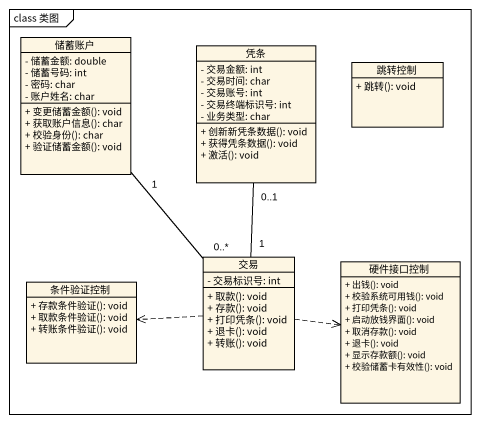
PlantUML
@startuml
mainframe class 类图
hide circle
hide empty members
skinparam classAttributeIconSize 0
class 储蓄账户 {
  - 储蓄金额: double
  - 储蓄号码: int
  - 密码: char
  - 账户姓名: char
  + 变更储蓄金额(): void
  + 获取账户信息(): char
  + 校验身份(): char
  + 验证储蓄金额(): void
}
class 凭条 {
  - 交易金额: int
  - 交易时间: char
  - 交易账号: int
  - 交易终端标识号: int
  - 业务类型: char
  + 创新新凭条数据(): void
  + 获得凭条数据(): void
  + 激活(): void
}
class 跳转控制 {
  + 跳转(): void
}
class 交易 {
  - 交易标识号: int
  + 取款(): void
  + 存款(): void
  + 打印凭条(): void
  + 退卡(): void
  + 转账(): void
}
class 条件验证控制 {
  + 存款条件验证(): void
  + 取款条件验证(): void
  + 转账条件验证(): void
}
class 硬件接口控制 {
  + 出钱(): void
  + 校验系统可用钱(): void
  + 打印凭条(): void
  + 启动放钱界面(): void
  + 取消存款(): void
  + 退卡(): void
  + 显示存款额(): void
  + 校验储蓄卡有效性(): void
}
交易 "0..*" -up- "1" 储蓄账户
交易 "1" -up- "0..1" 凭条
交易 .left.> 条件验证控制
交易 .right.> 硬件接口控制
@enduml
